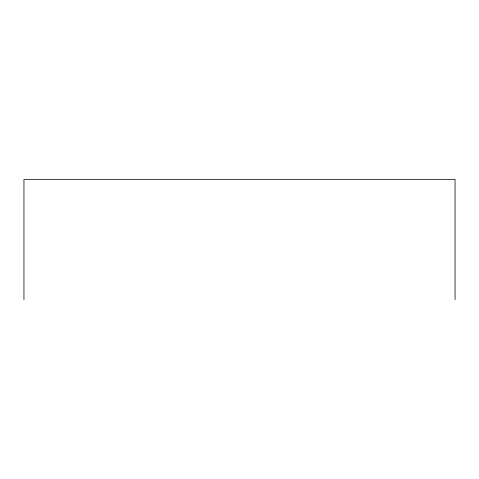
<?xml version="1.0" encoding="UTF-8"?>
<svg xmlns="http://www.w3.org/2000/svg" width="479" height="479" viewBox="0 0 479 479"><rect width="100%" height="100%" fill="white"/><g stroke="black" fill="none" stroke-linecap="round" stroke-linejoin="round"><path stroke-width="0.72" d="M455.05 299.585L455.05 179.415L23.95 179.415L23.95 299.585"/></g></svg>
